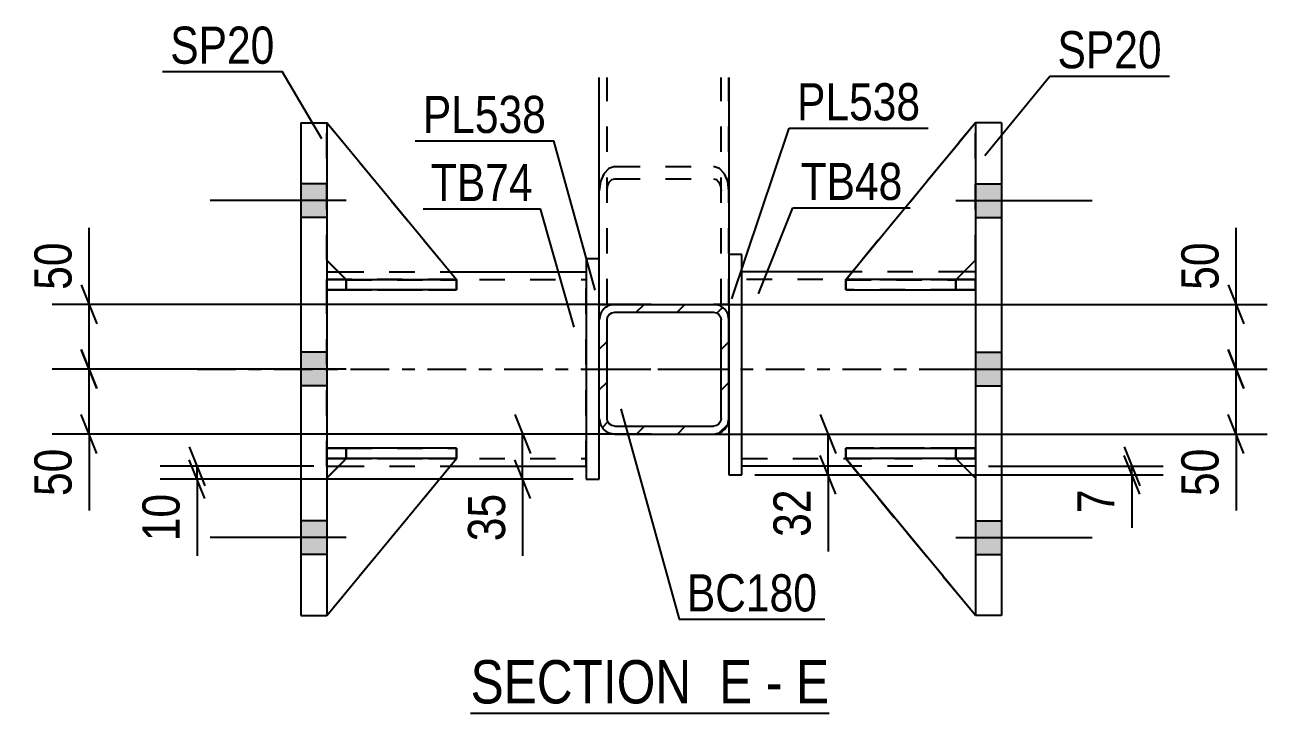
# Model space of a CAD drawing. Header units: millimetres. Extents: x 0 to 841, y 0 to 594.
# Drawn here: x 153.4 to 249.2, y 142.7 to 195.8 of the extents above; entities that cross this region are included whole.
import ezdxf

# ---------------------------------------------------------------- set-up
doc = ezdxf.new("R2010")
doc.units = ezdxf.units.MM
doc.linetypes.add('DXK_LINE_DOT2', pattern=[3.9198, 1.9599, -1.9599])
doc.linetypes.add('DXK_LINE_DOT3', pattern=[5.9187, 2.979, -0.9799, 0.9799, -0.9799])
doc.styles.add('Arial Narrow', font='ARIALN.TTF', dxfattribs={"height": 0.2})

# ---------------------------------------------------------------- blocks, each defined once
blk = doc.blocks.new('Unknown-318895709-15 - 1252')
at = {"color": 6, "linetype": 'Continuous'}
blk.add_line((187.766, 142.74), (215.413, 142.74), dxfattribs=at)
at = {"color": 0, "linetype": 'Continuous'}
for points in [[(205.875, 143.49), (205.875, 146.99), (187.766, 146.99), (187.766, 143.49)], [(209.481, 143.49), (209.481, 146.99), (206.925, 146.99), (206.925, 143.49)], [(211.806, 143.49), (211.806, 146.99), (210.531, 146.99), (210.531, 143.49)], [(215.413, 143.49), (215.413, 146.99), (212.856, 146.99), (212.856, 143.49)]]:
    blk.add_wipeout(points, dxfattribs=at)
at = {"color": 7, "linetype": 'Continuous', "style": 'Arial Narrow'}
for s, height, p in [('SECTION ', 3.3405, (187.766, 143.49)), ('E', 3.34, (206.925, 143.49)), ('E', 3.34, (212.856, 143.49)), ('-', 3.34, (210.531, 143.49))]:
    blk.add_text(s, height=height, dxfattribs=at).set_placement(p)
blk = doc.blocks.new('Bolt-318895709-1271 - 1252')
at = {"linetype": 'Continuous'}
for points in [[(228.685, 180.984), (228.685, 183.584), (226.685, 183.584), (226.685, 180.984)], [(228.685, 180.984), (228.685, 183.584), (226.685, 183.584), (226.685, 180.984)], [(228.685, 180.984), (228.685, 183.584), (226.685, 183.584), (226.685, 180.984)], [(228.685, 167.984), (228.685, 170.584), (226.685, 170.584), (226.685, 167.984)], [(228.685, 167.984), (228.685, 170.584), (226.685, 170.584), (226.685, 167.984)], [(228.685, 154.984), (228.685, 157.584), (226.685, 157.584), (226.685, 154.984)], [(228.685, 154.984), (228.685, 157.584), (226.685, 157.584), (226.685, 154.984)], [(228.685, 154.984), (228.685, 157.584), (226.685, 157.584), (226.685, 154.984)]]:
    blk.add_hatch(color=1, dxfattribs=at).paths.add_polyline_path(points)
at = {"color": 1, "linetype": 'Continuous'}
for p, q in [((226.685, 183.584), (228.685, 183.584)), ((226.685, 183.584), (228.685, 183.584)), ((226.685, 183.584), (228.685, 183.584)), ((225.185, 182.284), (235.685, 182.284)), ((225.185, 182.284), (235.685, 182.284)), ((225.185, 182.284), (235.685, 182.284)), ((226.685, 180.984), (228.685, 180.984)), ((226.685, 180.984), (228.685, 180.984)), ((226.685, 180.984), (228.685, 180.984)), ((226.685, 170.584), (228.685, 170.584)), ((226.685, 170.584), (228.685, 170.584)), ((225.185, 169.284), (235.685, 169.284)), ((225.185, 169.284), (235.685, 169.284)), ((226.685, 167.984), (228.685, 167.984)), ((226.685, 167.984), (228.685, 167.984)), ((226.685, 157.584), (228.685, 157.584)), ((226.685, 157.584), (228.685, 157.584)), ((226.685, 157.584), (228.685, 157.584)), ((225.185, 156.284), (235.685, 156.284)), ((225.185, 156.284), (235.685, 156.284)), ((225.185, 156.284), (235.685, 156.284)), ((226.685, 154.984), (228.685, 154.984)), ((226.685, 154.984), (228.685, 154.984)), ((226.685, 154.984), (228.685, 154.984))]:
    blk.add_line(p, q, dxfattribs=at)
blk = doc.blocks.new('Part-318895709-1320 - 1252')
at = {"color": 7, "linetype": 'DXK_LINE_DOT2'}
for p, q in [((178.183, 162.376), (176.683, 160.876)), ((176.683, 150.287), (186.683, 162.376)), ((176.683, 160.876), (178.183, 162.376)), ((176.683, 150.287), (186.683, 162.376)), ((186.683, 162.376), (178.183, 162.376)), ((178.183, 162.376), (178.183, 162.376)), ((178.183, 162.376), (186.683, 162.376)), ((186.683, 162.376), (186.683, 162.376)), ((176.683, 160.876), (176.683, 150.287))]:
    blk.add_line(p, q, dxfattribs=at)
blk = doc.blocks.new('Part-318895709-1319 - 1252')
at = {"color": 2, "linetype": 'Continuous'}
for p, q in [((216.685, 163.187), (226.685, 163.187)), ((216.685, 163.187), (216.685, 162.387)), ((226.685, 163.187), (226.685, 163.187)), ((226.685, 162.387), (226.685, 163.187)), ((226.685, 162.387), (216.685, 162.387))]:
    blk.add_line(p, q, dxfattribs=at)
at = {"color": 7, "linetype": 'DXK_LINE_DOT2'}
for p, q in [((225.185, 163.187), (216.685, 163.187)), ((226.685, 163.187), (225.185, 163.187)), ((225.185, 163.187), (225.185, 162.387)), ((226.685, 163.187), (226.685, 163.187)), ((216.685, 162.387), (225.185, 162.387)), ((225.185, 162.387), (226.685, 162.387))]:
    blk.add_line(p, q, dxfattribs=at)
blk = doc.blocks.new('Part-318895709-1415 - 1252')
at = {"color": 2, "linetype": 'Continuous'}
for p, q in [((176.684, 176.784), (177.576, 176.784)), ((186.182, 176.784), (196.684, 176.784)), ((176.684, 161.784), (177.591, 161.784)), ((186.193, 161.784), (196.684, 161.784))]:
    blk.add_line(p, q, dxfattribs=at)
at = {"color": 7, "linetype": 'DXK_LINE_DOT2'}
for p, q in [((176.684, 161.784), (176.684, 176.784)), ((177.576, 176.784), (186.182, 176.784)), ((196.684, 161.784), (196.684, 176.784)), ((176.684, 176.184), (196.684, 176.184)), ((176.684, 162.384), (196.684, 162.384)), ((177.591, 161.784), (186.193, 161.784))]:
    blk.add_line(p, q, dxfattribs=at)
at = {"color": 7, "linetype": 'DXK_LINE_DOT3'}
blk.add_line((166.684, 169.284), (206.684, 169.284), dxfattribs=at)
blk = doc.blocks.new('Bolt-318895709-1272 - 1252')
at = {"linetype": 'Continuous'}
for points in [[(176.684, 180.984), (176.684, 183.584), (174.684, 183.584), (174.684, 180.984)], [(176.684, 180.984), (176.684, 183.584), (174.684, 183.584), (174.684, 180.984)], [(176.684, 180.984), (176.684, 183.584), (174.684, 183.584), (174.684, 180.984)], [(176.684, 167.984), (176.684, 170.584), (174.684, 170.584), (174.684, 167.984)], [(176.684, 167.984), (176.684, 170.584), (174.684, 170.584), (174.684, 167.984)], [(176.684, 154.984), (176.684, 157.584), (174.684, 157.584), (174.684, 154.984)], [(176.684, 154.984), (176.684, 157.584), (174.684, 157.584), (174.684, 154.984)], [(176.684, 154.984), (176.684, 157.584), (174.684, 157.584), (174.684, 154.984)]]:
    blk.add_hatch(color=1, dxfattribs=at).paths.add_polyline_path(points)
at = {"color": 1, "linetype": 'Continuous'}
for p, q in [((176.684, 183.584), (174.684, 183.584)), ((176.684, 183.584), (174.684, 183.584)), ((176.684, 183.584), (174.684, 183.584)), ((178.184, 182.284), (167.684, 182.284)), ((178.184, 182.284), (167.684, 182.284)), ((178.184, 182.284), (167.684, 182.284)), ((176.684, 180.984), (174.684, 180.984)), ((176.684, 180.984), (174.684, 180.984)), ((176.684, 180.984), (174.684, 180.984)), ((176.684, 170.584), (174.684, 170.584)), ((176.684, 170.584), (174.684, 170.584)), ((178.184, 169.284), (167.684, 169.284)), ((178.184, 169.284), (167.684, 169.284)), ((176.684, 167.984), (174.684, 167.984)), ((176.684, 167.984), (174.684, 167.984)), ((176.684, 157.584), (174.684, 157.584)), ((176.684, 157.584), (174.684, 157.584)), ((176.684, 157.584), (174.684, 157.584)), ((178.184, 156.284), (167.684, 156.284)), ((178.184, 156.284), (167.684, 156.284)), ((178.184, 156.284), (167.684, 156.284)), ((176.684, 154.984), (174.684, 154.984)), ((176.684, 154.984), (174.684, 154.984)), ((176.684, 154.984), (174.684, 154.984))]:
    blk.add_line(p, q, dxfattribs=at)
blk = doc.blocks.new('Part-318895709-1399 - 1252')
at = {"color": 2, "linetype": 'Continuous'}
for p, q in [((216.685, 162.376), (216.685, 162.376)), ((225.185, 162.376), (216.685, 162.376)), ((226.685, 150.287), (216.685, 162.376)), ((225.185, 162.376), (225.185, 162.376)), ((225.185, 162.376), (226.685, 160.876))]:
    blk.add_line(p, q, dxfattribs=at)
at = {"color": 7, "linetype": 'DXK_LINE_DOT2'}
for p, q in [((216.685, 162.376), (225.185, 162.376)), ((226.685, 150.287), (216.685, 162.376)), ((225.185, 162.376), (226.685, 160.876)), ((226.685, 160.876), (226.685, 150.287))]:
    blk.add_line(p, q, dxfattribs=at)
blk = doc.blocks.new('Part-318895709-1321 - 1252')
at = {"color": 2, "linetype": 'Continuous'}
for p, q in [((178.183, 162.376), (176.683, 160.876)), ((176.683, 150.287), (186.683, 162.376)), ((186.683, 162.376), (178.183, 162.376)), ((178.183, 162.376), (178.183, 162.376)), ((186.683, 162.376), (186.683, 162.376))]:
    blk.add_line(p, q, dxfattribs=at)
at = {"color": 7, "linetype": 'DXK_LINE_DOT2'}
for p, q in [((176.683, 160.876), (178.183, 162.376)), ((176.683, 150.287), (186.683, 162.376)), ((178.183, 162.376), (186.683, 162.376)), ((176.683, 160.876), (176.683, 150.287))]:
    blk.add_line(p, q, dxfattribs=at)
blk = doc.blocks.new('Part-318895709-1322 - 1252')
at = {"color": 7, "linetype": 'DXK_LINE_DOT2'}
for p, q in [((176.683, 177.677), (176.683, 188.287)), ((176.683, 188.287), (186.683, 176.177)), ((176.683, 188.287), (186.683, 176.177)), ((178.183, 176.177), (176.683, 177.677)), ((178.183, 176.177), (176.683, 177.677)), ((186.683, 176.177), (178.183, 176.177)), ((178.183, 176.177), (178.183, 176.177)), ((178.183, 176.177), (186.683, 176.177)), ((186.683, 176.177), (186.683, 176.177))]:
    blk.add_line(p, q, dxfattribs=at)
blk = doc.blocks.new('Part-318895709-1323 - 1252')
at = {"color": 2, "linetype": 'Continuous'}
for p, q in [((176.683, 188.287), (176.683, 188.287)), ((176.683, 188.287), (176.683, 188.284)), ((186.683, 176.177), (176.683, 188.287)), ((178.173, 176.187), (176.683, 177.677)), ((185.436, 176.177), (186.683, 176.177)), ((186.683, 176.177), (186.683, 176.177))]:
    blk.add_line(p, q, dxfattribs=at)
at = {"color": 7, "linetype": 'DXK_LINE_DOT2'}
for p, q in [((176.683, 188.287), (186.683, 176.177)), ((176.683, 177.677), (176.683, 188.284)), ((178.183, 176.177), (176.683, 177.677)), ((178.183, 176.177), (178.173, 176.187)), ((186.683, 176.177), (178.183, 176.177)), ((178.183, 176.177), (178.183, 176.177)), ((178.183, 176.177), (185.436, 176.177))]:
    blk.add_line(p, q, dxfattribs=at)
blk = doc.blocks.new('Part-318895709-1324 - 1252')
at = {"color": 7, "linetype": 'DXK_LINE_DOT2'}
for p, q in [((176.683, 176.187), (178.183, 176.187)), ((186.45, 176.187), (176.683, 176.187)), ((176.683, 176.187), (176.683, 176.187)), ((176.683, 176.187), (176.683, 175.387)), ((176.683, 176.187), (176.683, 175.387)), ((178.183, 175.387), (176.683, 175.387)), ((176.683, 175.387), (186.683, 175.387)), ((176.683, 175.387), (176.683, 175.387)), ((178.183, 176.187), (186.683, 176.187)), ((178.183, 176.187), (178.183, 175.387)), ((186.683, 175.387), (178.183, 175.387)), ((186.683, 176.187), (186.683, 175.387))]:
    blk.add_line(p, q, dxfattribs=at)
blk = doc.blocks.new('Part-318895709-1325 - 1252')
at = {"color": 7, "linetype": 'DXK_LINE_DOT2'}
for p, q in [((176.683, 163.187), (178.183, 163.187)), ((186.683, 163.187), (176.683, 163.187)), ((176.683, 163.187), (176.683, 163.187)), ((176.683, 163.187), (176.683, 162.387)), ((176.683, 163.187), (176.683, 162.387)), ((178.183, 163.187), (186.683, 163.187)), ((178.183, 163.187), (178.183, 162.387)), ((186.683, 163.187), (186.683, 162.387)), ((178.183, 162.387), (176.683, 162.387)), ((176.683, 162.387), (186.683, 162.387)), ((176.683, 162.387), (176.683, 162.387)), ((186.683, 162.387), (178.183, 162.387))]:
    blk.add_line(p, q, dxfattribs=at)
blk = doc.blocks.new('Part-318895709-1326 - 1252')
at = {"color": 2, "linetype": 'Continuous'}
for p, q in [((176.683, 175.387), (176.683, 176.187)), ((176.683, 176.187), (185.436, 176.187)), ((186.683, 175.387), (176.683, 175.387)), ((176.683, 175.387), (176.683, 175.387)), ((186.683, 176.187), (186.675, 176.187)), ((186.683, 175.387), (186.683, 176.187))]:
    blk.add_line(p, q, dxfattribs=at)
at = {"color": 7, "linetype": 'DXK_LINE_DOT2'}
for p, q in [((178.183, 176.187), (176.683, 176.187)), ((176.683, 175.387), (178.183, 175.387)), ((178.183, 175.387), (178.183, 176.187)), ((178.183, 176.187), (186.675, 176.187)), ((178.183, 175.387), (186.683, 175.387))]:
    blk.add_line(p, q, dxfattribs=at)
blk = doc.blocks.new('Part-318895709-1327 - 1252')
at = {"color": 2, "linetype": 'Continuous'}
for p, q in [((176.683, 162.387), (176.683, 163.187)), ((186.683, 163.187), (176.683, 163.187)), ((186.683, 162.387), (186.683, 163.187)), ((186.683, 162.387), (176.683, 162.387)), ((176.683, 162.387), (176.683, 162.387))]:
    blk.add_line(p, q, dxfattribs=at)
at = {"color": 7, "linetype": 'DXK_LINE_DOT2'}
for p, q in [((178.183, 163.187), (176.683, 163.187)), ((178.183, 162.387), (178.183, 163.187)), ((186.683, 163.187), (178.183, 163.187)), ((176.683, 162.387), (178.183, 162.387)), ((178.183, 162.387), (186.683, 162.387))]:
    blk.add_line(p, q, dxfattribs=at)
blk = doc.blocks.new('Part-318895709-1471 - 1252')
at = {"color": 7, "linetype": 'DXK_LINE_DOT2'}
for p, q in [((197.684, 174.274), (197.684, 191.779)), ((198.284, 174.274), (198.284, 191.779)), ((207.084, 174.274), (207.084, 191.779)), ((207.684, 174.274), (207.684, 191.779)), ((198.884, 184.9), (198.425, 184.759)), ((198.884, 184.9), (206.484, 184.9)), ((206.943, 184.759), (206.484, 184.9)), ((198.035, 184.355), (197.775, 183.752)), ((198.425, 184.759), (198.035, 184.355)), ((198.459, 183.698), (198.654, 183.899)), ((198.654, 183.899), (198.884, 183.97)), ((198.884, 183.97), (206.484, 183.97)), ((206.484, 183.97), (206.713, 183.899)), ((206.713, 183.899), (206.908, 183.698)), ((207.332, 184.355), (206.943, 184.759)), ((207.592, 183.752), (207.332, 184.355)), ((197.775, 183.752), (197.684, 183.04)), ((198.284, 183.04), (198.329, 183.396)), ((198.329, 183.396), (198.459, 183.698)), ((206.908, 183.698), (207.038, 183.396)), ((207.038, 183.396), (207.084, 183.04)), ((207.684, 183.04), (207.592, 183.752)), ((197.684, 174.274), (207.684, 174.274))]:
    blk.add_line(p, q, dxfattribs=at)
blk = doc.blocks.new('Part-318895709-1343 - 1252')
at = {"color": 2, "linetype": 'Continuous'}
for p, q in [((228.685, 188.284), (226.685, 188.284)), ((226.685, 188.284), (226.685, 150.284)), ((228.685, 188.284), (228.685, 150.284)), ((228.685, 150.284), (226.685, 150.284))]:
    blk.add_line(p, q, dxfattribs=at)
blk = doc.blocks.new('Part-318895709-1348 - 1252')
at = {"color": 2, "linetype": 'Continuous'}
for p, q in [((174.684, 188.284), (176.684, 188.284)), ((174.684, 188.284), (174.684, 150.284)), ((176.684, 188.284), (176.684, 150.284)), ((174.684, 150.284), (176.684, 150.284))]:
    blk.add_line(p, q, dxfattribs=at)
blk = doc.blocks.new('Part-318895709-1394 - 1252')
at = {"color": 2, "linetype": 'Continuous'}
for p, q in [((216.693, 176.187), (216.685, 176.187)), ((216.685, 176.187), (216.685, 175.387)), ((216.685, 175.387), (226.685, 175.387)), ((226.685, 176.187), (217.932, 176.187)), ((226.685, 176.187), (226.685, 176.187)), ((226.685, 176.187), (226.685, 175.387))]:
    blk.add_line(p, q, dxfattribs=at)
at = {"color": 7, "linetype": 'DXK_LINE_DOT2'}
for p, q in [((216.685, 175.387), (225.185, 175.387)), ((217.932, 176.187), (216.693, 176.187)), ((225.185, 176.187), (216.693, 176.187)), ((225.185, 176.187), (226.685, 176.187)), ((225.185, 176.187), (225.185, 175.387)), ((225.185, 175.387), (226.685, 175.387)), ((226.685, 176.187), (226.685, 176.187))]:
    blk.add_line(p, q, dxfattribs=at)
blk = doc.blocks.new('Part-318895709-1459 - 1252')
at = {"linetype": 'Continuous'}
h = blk.add_hatch(dxfattribs=at)
h.set_pattern_fill('', scale=0.7, style=0, pattern_type=0)
h.set_pattern_definition([(45, (206.943, 164.3652), (-1.57154, 1.57154), [])])
h.paths.add_polyline_path([(206.484, 164.274), (206.943, 164.365), (207.332, 164.625), (207.592, 165.015), (207.684, 165.474), (207.684, 173.074), (207.592, 173.533), (207.332, 173.922), (206.943, 174.182), (206.484, 174.274), (198.884, 174.274), (198.425, 174.182), (198.035, 173.922), (197.775, 173.533), (197.684, 173.074), (197.684, 165.474), (197.775, 165.015), (198.035, 164.625), (198.425, 164.365), (198.884, 164.274)])
h.paths.add_polyline_path([(198.884, 164.874), (198.654, 164.92), (198.459, 165.05), (198.329, 165.244), (198.284, 165.474), (198.284, 173.074), (198.329, 173.303), (198.459, 173.498), (198.654, 173.628), (198.884, 173.674), (206.484, 173.674), (206.713, 173.628), (206.908, 173.498), (207.038, 173.303), (207.084, 173.074), (207.084, 165.474), (207.038, 165.244), (206.908, 165.05), (206.713, 164.92), (206.484, 164.874)])
at = {"color": 2, "linetype": 'Continuous'}
for p, q in [((197.775, 173.533), (197.684, 173.074)), ((198.329, 173.303), (198.459, 173.498)), ((198.884, 174.274), (198.425, 174.182)), ((198.459, 173.498), (198.654, 173.628)), ((198.654, 173.628), (198.884, 173.674)), ((198.884, 174.274), (206.484, 174.274)), ((198.884, 173.674), (206.484, 173.674)), ((206.943, 174.182), (206.484, 174.274)), ((206.484, 173.674), (206.713, 173.628)), ((206.713, 173.628), (206.908, 173.498)), ((206.908, 173.498), (207.038, 173.303)), ((207.684, 173.074), (207.592, 173.533)), ((197.684, 165.474), (197.684, 173.074)), ((198.284, 173.074), (198.329, 173.303)), ((198.284, 165.474), (198.284, 173.074)), ((207.038, 173.303), (207.084, 173.074)), ((207.084, 165.474), (207.084, 173.074)), ((207.684, 165.474), (207.684, 173.074)), ((197.684, 165.474), (197.775, 165.015)), ((198.329, 165.244), (198.284, 165.474)), ((198.459, 165.05), (198.329, 165.244)), ((198.654, 164.92), (198.459, 165.05)), ((198.884, 164.874), (198.654, 164.92)), ((198.884, 164.874), (206.484, 164.874)), ((206.713, 164.92), (206.484, 164.874)), ((206.908, 165.05), (206.713, 164.92)), ((207.038, 165.244), (206.908, 165.05)), ((207.084, 165.474), (207.038, 165.244)), ((207.592, 165.015), (207.684, 165.474)), ((198.425, 164.365), (198.884, 164.274)), ((198.884, 164.274), (206.484, 164.274)), ((206.484, 164.274), (206.943, 164.365))]:
    blk.add_line(p, q, dxfattribs=at)
at = {"color": 7, "linetype": 'DXK_LINE_DOT3'}
blk.add_line((202.684, 169.274), (202.684, 169.274), dxfattribs=at)
at = {"color": 2, "linetype": 'Continuous'}
for centre, start, end in [((198.884, 173.074), 112.5, 157.5), ((206.484, 173.074), 22.5, 67.5), ((198.884, 165.474), 202.5, 247.5), ((206.484, 165.474), 292.5, 337.5)]:
    blk.add_arc(centre, 1.2, start, end, dxfattribs=at)
blk = doc.blocks.new('Part-318895709-1395 - 1252')
at = {"color": 7, "linetype": 'DXK_LINE_DOT2'}
for p, q in [((216.685, 162.387), (216.685, 163.187)), ((216.685, 163.187), (225.185, 163.187)), ((226.685, 163.187), (216.685, 163.187)), ((225.185, 162.387), (225.185, 163.187)), ((225.185, 163.187), (226.685, 163.187)), ((226.685, 162.387), (226.685, 163.187)), ((226.685, 162.387), (226.685, 163.187)), ((226.685, 163.187), (226.685, 163.187)), ((225.185, 162.387), (216.685, 162.387)), ((216.685, 162.387), (226.685, 162.387)), ((226.685, 162.387), (225.185, 162.387)), ((226.685, 162.387), (226.685, 162.387))]:
    blk.add_line(p, q, dxfattribs=at)
blk = doc.blocks.new('Part-318895709-1396 - 1252')
at = {"color": 7, "linetype": 'DXK_LINE_DOT2'}
for p, q in [((216.685, 175.387), (216.685, 176.187)), ((216.685, 176.187), (225.185, 176.187)), ((226.685, 176.187), (216.685, 176.187)), ((225.185, 175.387), (216.685, 175.387)), ((216.685, 175.387), (226.685, 175.387)), ((225.185, 175.387), (225.185, 176.187)), ((225.185, 176.187), (226.685, 176.187)), ((226.685, 175.387), (225.185, 175.387)), ((226.685, 175.387), (226.685, 176.187)), ((226.685, 175.387), (226.685, 176.187)), ((226.685, 176.187), (226.685, 176.187)), ((226.685, 175.387), (226.685, 175.387))]:
    blk.add_line(p, q, dxfattribs=at)
blk = doc.blocks.new('Part-318895709-1397 - 1252')
at = {"color": 2, "linetype": 'Continuous'}
for p, q in [((226.685, 188.287), (216.685, 176.177)), ((226.685, 188.284), (226.685, 188.287)), ((226.685, 188.287), (226.685, 188.287)), ((225.195, 176.187), (226.685, 177.677)), ((217.932, 176.177), (216.685, 176.177)), ((216.685, 176.177), (216.685, 176.177))]:
    blk.add_line(p, q, dxfattribs=at)
at = {"color": 7, "linetype": 'DXK_LINE_DOT2'}
for p, q in [((226.685, 188.287), (216.685, 176.177)), ((226.685, 177.677), (226.685, 188.284)), ((225.185, 176.177), (226.685, 177.677)), ((225.185, 176.177), (216.685, 176.177)), ((225.185, 176.177), (217.932, 176.177)), ((225.185, 176.177), (225.195, 176.187)), ((225.185, 176.177), (225.185, 176.177))]:
    blk.add_line(p, q, dxfattribs=at)
blk = doc.blocks.new('Part-318895709-1398 - 1252')
at = {"color": 7, "linetype": 'DXK_LINE_DOT2'}
for p, q in [((226.685, 188.287), (216.685, 176.177)), ((216.685, 176.177), (226.685, 188.287)), ((226.685, 177.677), (226.685, 188.287)), ((225.185, 176.177), (226.685, 177.677)), ((225.185, 176.177), (226.685, 177.677)), ((216.685, 176.177), (225.185, 176.177)), ((216.685, 176.177), (216.685, 176.177)), ((225.185, 176.177), (216.685, 176.177)), ((225.185, 176.177), (225.185, 176.177))]:
    blk.add_line(p, q, dxfattribs=at)
blk = doc.blocks.new('Part-318895709-1400 - 1252')
at = {"color": 7, "linetype": 'DXK_LINE_DOT2'}
for p, q in [((216.685, 162.376), (225.185, 162.376)), ((226.685, 150.287), (216.685, 162.376)), ((216.685, 162.376), (216.685, 162.376)), ((225.185, 162.376), (216.685, 162.376)), ((216.685, 162.376), (226.685, 150.287)), ((225.185, 162.376), (226.685, 160.876)), ((225.185, 162.376), (225.185, 162.376)), ((226.685, 160.876), (225.185, 162.376)), ((226.685, 160.876), (226.685, 150.287))]:
    blk.add_line(p, q, dxfattribs=at)
blk = doc.blocks.new('Part-318895709-1430 - 1252')
at = {"color": 2, "linetype": 'Continuous'}
for p, q in [((197.684, 177.787), (196.684, 177.787)), ((196.684, 177.787), (196.684, 160.787)), ((197.684, 173.073), (197.684, 177.787)), ((197.684, 160.787), (197.684, 165.474)), ((196.684, 160.787), (197.684, 160.787))]:
    blk.add_line(p, q, dxfattribs=at)
at = {"color": 7, "linetype": 'DXK_LINE_DOT2'}
blk.add_line((197.684, 165.474), (197.684, 173.073), dxfattribs=at)
blk = doc.blocks.new('Part-318895709-1435 - 1252')
at = {"color": 2, "linetype": 'Continuous'}
for p, q in [((208.685, 178.123), (207.685, 178.123)), ((207.685, 178.123), (207.685, 161.123)), ((208.685, 161.123), (208.685, 178.123)), ((207.685, 161.123), (208.685, 161.123))]:
    blk.add_line(p, q, dxfattribs=at)
blk = doc.blocks.new('Part-318895709-1440 - 1252')
at = {"color": 2, "linetype": 'Continuous'}
for p, q in [((217.186, 176.784), (208.685, 176.784)), ((226.685, 176.784), (225.792, 176.784)), ((217.175, 161.784), (208.685, 161.784)), ((226.685, 161.784), (225.777, 161.784))]:
    blk.add_line(p, q, dxfattribs=at)
at = {"color": 7, "linetype": 'DXK_LINE_DOT2'}
for p, q in [((208.685, 161.784), (208.685, 176.784)), ((225.792, 176.784), (217.186, 176.784)), ((226.685, 176.784), (226.685, 161.784)), ((226.685, 176.184), (208.685, 176.184)), ((208.685, 162.384), (226.685, 162.384)), ((225.777, 161.784), (217.175, 161.784))]:
    blk.add_line(p, q, dxfattribs=at)
at = {"color": 7, "linetype": 'DXK_LINE_DOT3'}
blk.add_line((198.685, 169.284), (236.685, 169.284), dxfattribs=at)
blk = doc.blocks.new('Part-318895709-1470 - 1252')
at = {"color": 2, "linetype": 'Continuous'}
for p, q in [((197.684, 177.787), (197.684, 191.779)), ((207.684, 191.779), (207.684, 174.274)), ((197.684, 174.274), (198.884, 174.274)), ((207.592, 174.274), (206.484, 174.274)), ((207.684, 174.274), (207.592, 174.274))]:
    blk.add_line(p, q, dxfattribs=at)
at = {"color": 7, "linetype": 'DXK_LINE_DOT2'}
for p, q in [((198.284, 174.274), (198.284, 191.779)), ((207.084, 174.274), (207.084, 191.779)), ((197.684, 174.274), (197.684, 177.787)), ((198.329, 174.274), (198.284, 174.274)), ((198.284, 174.274), (198.329, 174.274)), ((198.425, 174.274), (198.329, 174.274)), ((198.329, 174.274), (198.425, 174.274)), ((198.425, 174.274), (198.459, 174.274)), ((198.884, 174.274), (206.484, 174.274)), ((206.908, 174.274), (206.943, 174.274)), ((206.943, 174.274), (207.038, 174.274)), ((207.038, 174.274), (207.084, 174.274))]:
    blk.add_line(p, q, dxfattribs=at)
blk = doc.blocks.new('StraightDimension-318895709-1538 - 1252')
at = {"color": 7, "linetype": 'Continuous'}
for p, q in [((191.177, 165.774), (192.377, 162.774)), ((201.684, 164.274), (188.927, 164.274)), ((191.777, 160.787), (191.777, 164.274)), ((192.377, 159.287), (191.177, 162.287)), ((195.684, 160.787), (188.927, 160.787)), ((191.777, 160.787), (191.777, 154.88)), ((191.777, 160.787), (191.777, 154.88))]:
    blk.add_line(p, q, dxfattribs=at)
at = {"color": 0}
blk.add_wipeout([(191.027, 160.262), (186.827, 160.262), (186.827, 155.405), (191.027, 155.405)], dxfattribs=at)
at = {"color": 3, "style": 'Arial Narrow'}
blk.add_text('35', height=2.8633, rotation=90.00021, dxfattribs=at).set_placement((190.427, 156.005))
blk = doc.blocks.new('StraightDimension-318895709-1517 - 1252')
at = {"color": 7, "linetype": 'Continuous'}
for p, q in [((246.775, 174.274), (246.775, 180.18)), ((246.775, 174.274), (246.775, 180.18)), ((246.175, 175.774), (247.375, 172.774)), ((203.684, 174.274), (249.175, 174.274)), ((246.775, 169.284), (246.775, 174.274)), ((247.375, 167.784), (246.175, 170.784)), ((235.291, 169.284), (249.175, 169.284))]:
    blk.add_line(p, q, dxfattribs=at)
at = {"color": 0}
blk.add_wipeout([(246.025, 179.655), (241.825, 179.655), (241.825, 174.799), (246.025, 174.799)], dxfattribs=at)
at = {"color": 3, "style": 'Arial Narrow'}
blk.add_text('50', height=2.8633, rotation=90.00021, dxfattribs=at).set_placement((245.425, 175.399))
blk = doc.blocks.new('StraightDimension-318895709-1571 - 1252')
at = {"color": 7, "linetype": 'Continuous'}
for p, q in [((166.079, 163.284), (167.279, 160.284)), ((167.279, 159.287), (166.079, 162.287)), ((175.684, 161.784), (163.829, 161.784)), ((166.679, 160.787), (166.679, 161.784)), ((195.684, 160.787), (163.829, 160.787)), ((166.679, 160.787), (166.679, 154.88)), ((166.679, 160.787), (166.679, 154.88))]:
    blk.add_line(p, q, dxfattribs=at)
at = {"color": 0}
blk.add_wipeout([(165.929, 160.262), (161.729, 160.262), (161.729, 155.405), (165.929, 155.405)], dxfattribs=at)
at = {"color": 3, "style": 'Arial Narrow'}
blk.add_text('10', height=2.8633, rotation=90.00021, dxfattribs=at).set_placement((165.329, 156.005))
blk = doc.blocks.new('StraightDimension-318895709-1528 - 1252')
at = {"color": 7, "linetype": 'Continuous'}
for p, q in [((246.175, 170.784), (247.375, 167.784)), ((235.291, 169.284), (249.175, 169.284)), ((246.775, 164.274), (246.775, 169.284)), ((247.375, 162.774), (246.175, 165.774)), ((203.684, 164.274), (249.175, 164.274)), ((246.775, 164.274), (246.775, 158.368)), ((246.775, 164.274), (246.775, 158.368))]:
    blk.add_line(p, q, dxfattribs=at)
at = {"color": 0}
blk.add_wipeout([(246.025, 163.749), (241.825, 163.749), (241.825, 158.893), (246.025, 158.893)], dxfattribs=at)
at = {"color": 3, "style": 'Arial Narrow'}
blk.add_text('50', height=2.8633, rotation=90.00021, dxfattribs=at).set_placement((245.425, 159.493))
blk = doc.blocks.new('StraightDimension-318895709-1550 - 1252')
at = {"color": 7, "linetype": 'Continuous'}
for p, q in [((214.727, 165.774), (215.927, 162.774)), ((203.684, 164.274), (217.727, 164.274)), ((215.327, 161.123), (215.327, 164.274)), ((215.927, 159.623), (214.727, 162.623)), ((209.685, 161.123), (217.727, 161.123)), ((215.327, 161.123), (215.327, 155.217)), ((215.327, 161.123), (215.327, 155.217))]:
    blk.add_line(p, q, dxfattribs=at)
at = {"color": 0}
blk.add_wipeout([(214.577, 160.598), (210.377, 160.598), (210.377, 155.742), (214.577, 155.742)], dxfattribs=at)
at = {"color": 3, "style": 'Arial Narrow'}
blk.add_text('32', height=2.8633, rotation=90.00021, dxfattribs=at).set_placement((213.977, 156.342))
blk = doc.blocks.new('StraightDimension-318895709-1492 - 1252')
at = {"color": 7, "linetype": 'Continuous'}
for p, q in [((157.754, 170.784), (158.954, 167.784)), ((168.724, 169.284), (155.504, 169.284)), ((158.354, 164.274), (158.354, 169.284)), ((158.954, 162.774), (157.754, 165.774)), ((201.684, 164.274), (155.504, 164.274)), ((158.354, 164.274), (158.354, 158.368)), ((158.354, 164.274), (158.354, 158.368))]:
    blk.add_line(p, q, dxfattribs=at)
at = {"color": 0}
blk.add_wipeout([(157.604, 163.749), (153.404, 163.749), (153.404, 158.893), (157.604, 158.893)], dxfattribs=at)
at = {"color": 3, "style": 'Arial Narrow'}
blk.add_text('50', height=2.8633, rotation=90.00021, dxfattribs=at).set_placement((157.004, 159.493))
blk = doc.blocks.new('StraightDimension-318895709-1507 - 1252')
at = {"color": 7, "linetype": 'Continuous'}
for p, q in [((158.354, 174.274), (158.354, 180.18)), ((158.354, 174.274), (158.354, 180.18)), ((157.754, 175.774), (158.954, 172.774)), ((201.684, 174.274), (155.504, 174.274)), ((158.354, 169.284), (158.354, 174.274)), ((158.954, 167.784), (157.754, 170.784)), ((168.724, 169.284), (155.504, 169.284))]:
    blk.add_line(p, q, dxfattribs=at)
at = {"color": 0}
blk.add_wipeout([(157.604, 179.655), (153.404, 179.655), (153.404, 174.799), (157.604, 174.799)], dxfattribs=at)
at = {"color": 3, "style": 'Arial Narrow'}
blk.add_text('50', height=2.8633, rotation=90.00021, dxfattribs=at).set_placement((157.004, 175.399))
blk = doc.blocks.new('StraightDimension-318895709-1561 - 1252')
at = {"color": 7, "linetype": 'Continuous'}
for p, q in [((238.152, 163.284), (239.352, 160.284)), ((239.352, 159.623), (238.152, 162.623)), ((209.685, 161.123), (241.152, 161.123)), ((227.685, 161.784), (241.152, 161.784)), ((238.752, 161.123), (238.752, 161.784)), ((238.752, 161.123), (238.752, 157.045)), ((238.752, 161.123), (238.752, 157.045))]:
    blk.add_line(p, q, dxfattribs=at)
at = {"color": 0}
blk.add_wipeout([(238.002, 160.598), (233.802, 160.598), (233.802, 157.57), (238.002, 157.57)], dxfattribs=at)
at = {"color": 3, "style": 'Arial Narrow'}
blk.add_text('7', height=2.863, rotation=90.00021, dxfattribs=at).set_placement((237.402, 158.17))
blk = doc.blocks.new('Mark-318895709-1436 - 1252')
at = {"color": 30, "linetype": 'Continuous'}
for p, q in [((209.957, 175.098), (212.606, 181.727)), ((212.606, 181.727), (221.66, 181.727))]:
    blk.add_line(p, q, dxfattribs=at)
at = {"color": 0}
blk.add_wipeout([(221.06, 182.327), (221.06, 185.327), (213.206, 185.327), (213.206, 182.327)], dxfattribs=at)
blk.add_wipeout([(221.06, 182.327), (221.06, 185.327), (213.206, 185.327), (213.206, 182.327)], dxfattribs=at)
at = {"color": 3, "style": 'Arial Narrow'}
blk.add_text('TB48', height=2.8633, dxfattribs=at).set_placement((213.206, 182.327))
blk = doc.blocks.new('Mark-318895709-1455 - 1252')
at = {"color": 30, "linetype": 'Continuous'}
for p, q in [((199.356, 166.213), (203.838, 149.99)), ((203.838, 149.99), (215.087, 149.99))]:
    blk.add_line(p, q, dxfattribs=at)
at = {"color": 0}
blk.add_wipeout([(214.487, 150.59), (214.487, 153.59), (204.438, 153.59), (204.438, 150.59)], dxfattribs=at)
blk.add_wipeout([(214.487, 150.59), (214.487, 153.59), (204.438, 153.59), (204.438, 150.59)], dxfattribs=at)
at = {"color": 3, "style": 'Arial Narrow'}
blk.add_text('BC180', height=2.8633, dxfattribs=at).set_placement((204.438, 150.59))
blk = doc.blocks.new('Mark-318895709-1338 - 1252')
at = {"color": 30, "linetype": 'Continuous'}
for p, q in [((227.411, 185.758), (232.41, 191.885)), ((232.41, 191.885), (241.649, 191.885))]:
    blk.add_line(p, q, dxfattribs=at)
at = {"color": 0}
blk.add_wipeout([(241.049, 192.485), (241.049, 195.485), (233.01, 195.485), (233.01, 192.485)], dxfattribs=at)
blk.add_wipeout([(241.049, 192.485), (241.049, 195.485), (233.01, 195.485), (233.01, 192.485)], dxfattribs=at)
at = {"color": 3, "style": 'Arial Narrow'}
blk.add_text('SP20', height=2.8633, dxfattribs=at).set_placement((233.01, 192.485))
blk = doc.blocks.new('Mark-318895709-1344 - 1252')
at = {"color": 30, "linetype": 'Continuous'}
for p in [(164.012, 192.237), (176.305, 187.043)]:
    blk.add_line(p, (173.251, 192.237), dxfattribs=at)
at = {"color": 0}
blk.add_wipeout([(172.651, 192.837), (172.651, 195.837), (164.612, 195.837), (164.612, 192.837)], dxfattribs=at)
blk.add_wipeout([(172.651, 192.837), (172.651, 195.837), (164.612, 195.837), (164.612, 192.837)], dxfattribs=at)
at = {"color": 3, "style": 'Arial Narrow'}
blk.add_text('SP20', height=2.8633, dxfattribs=at).set_placement((164.612, 192.837))
blk = doc.blocks.new('Mark-318895709-1411 - 1252')
at = {"color": 30, "linetype": 'Continuous'}
for p in [(184.102, 181.641), (195.756, 172.52)]:
    blk.add_line(p, (193.156, 181.641), dxfattribs=at)
at = {"color": 0}
blk.add_wipeout([(192.556, 182.241), (192.556, 185.241), (184.702, 185.241), (184.702, 182.241)], dxfattribs=at)
blk.add_wipeout([(192.556, 182.241), (192.556, 185.241), (184.702, 185.241), (184.702, 182.241)], dxfattribs=at)
at = {"color": 3, "style": 'Arial Narrow'}
blk.add_text('TB74', height=2.8633, dxfattribs=at).set_placement((184.702, 182.241))
blk = doc.blocks.new('Mark-318895709-1426 - 1252')
at = {"color": 30, "linetype": 'Continuous'}
for p in [(183.486, 186.895), (197.377, 175.372)]:
    blk.add_line(p, (194.19, 186.895), dxfattribs=at)
at = {"color": 0}
blk.add_wipeout([(193.59, 187.495), (193.59, 190.495), (184.086, 190.495), (184.086, 187.495)], dxfattribs=at)
blk.add_wipeout([(193.59, 187.495), (193.59, 190.495), (184.086, 190.495), (184.086, 187.495)], dxfattribs=at)
at = {"color": 3, "style": 'Arial Narrow'}
blk.add_text('PL538', height=2.8633, dxfattribs=at).set_placement((184.086, 187.495))
blk = doc.blocks.new('Mark-318895709-1431 - 1252')
at = {"color": 30, "linetype": 'Continuous'}
for p, q in [((207.914, 174.694), (212.332, 187.871)), ((212.332, 187.871), (223.036, 187.871))]:
    blk.add_line(p, q, dxfattribs=at)
at = {"color": 0}
blk.add_wipeout([(222.436, 188.471), (222.436, 191.471), (212.932, 191.471), (212.932, 188.471)], dxfattribs=at)
blk.add_wipeout([(222.436, 188.471), (222.436, 191.471), (212.932, 191.471), (212.932, 188.471)], dxfattribs=at)
at = {"color": 3, "style": 'Arial Narrow'}
blk.add_text('PL538', height=2.8633, dxfattribs=at).set_placement((212.932, 188.471))

msp = doc.modelspace()

# ---------------------------------------------------------------- block references
for name in ['Part-318895709-1471 - 1252', 'Part-318895709-1470 - 1252', 'Part-318895709-1348 - 1252', 'Part-318895709-1322 - 1252', 'Part-318895709-1323 - 1252', 'Part-318895709-1397 - 1252', 'Part-318895709-1398 - 1252', 'Part-318895709-1343 - 1252', 'Bolt-318895709-1272 - 1252', 'Bolt-318895709-1271 - 1252', 'Part-318895709-1430 - 1252', 'Part-318895709-1435 - 1252', 'Part-318895709-1415 - 1252', 'Part-318895709-1440 - 1252', 'Part-318895709-1324 - 1252', 'Part-318895709-1326 - 1252', 'Part-318895709-1394 - 1252', 'Part-318895709-1396 - 1252', 'Part-318895709-1459 - 1252', 'Part-318895709-1325 - 1252', 'Part-318895709-1327 - 1252', 'Part-318895709-1319 - 1252', 'Part-318895709-1395 - 1252', 'Part-318895709-1320 - 1252', 'Part-318895709-1321 - 1252', 'Part-318895709-1399 - 1252', 'Part-318895709-1400 - 1252', 'Unknown-318895709-15 - 1252']:
    msp.add_blockref(name, (0, 0))

# ---------------------------------------------------------------- next in the draw order: block references
for name in ['Mark-318895709-1344 - 1252', 'Mark-318895709-1338 - 1252', 'StraightDimension-318895709-1517 - 1252', 'StraightDimension-318895709-1538 - 1252']:
    msp.add_blockref(name, (0, 0))

# ---------------------------------------------------------------- next in the draw order: block references
for name in ['Mark-318895709-1436 - 1252', 'StraightDimension-318895709-1528 - 1252', 'StraightDimension-318895709-1571 - 1252']:
    msp.add_blockref(name, (0, 0))

# ---------------------------------------------------------------- next in the draw order: block references
for name in ['Mark-318895709-1431 - 1252', 'StraightDimension-318895709-1492 - 1252', 'StraightDimension-318895709-1550 - 1252']:
    msp.add_blockref(name, (0, 0))

# ---------------------------------------------------------------- next in the draw order: block references
for name in ['StraightDimension-318895709-1507 - 1252', 'StraightDimension-318895709-1561 - 1252']:
    msp.add_blockref(name, (0, 0))

# ---------------------------------------------------------------- next in the draw order: block references
for name in ['Mark-318895709-1411 - 1252', 'Mark-318895709-1455 - 1252']:
    msp.add_blockref(name, (0, 0))

# ---------------------------------------------------------------- next in the draw order: block references
msp.add_blockref('Mark-318895709-1426 - 1252', (0, 0))

doc.saveas('drawing.dxf')
